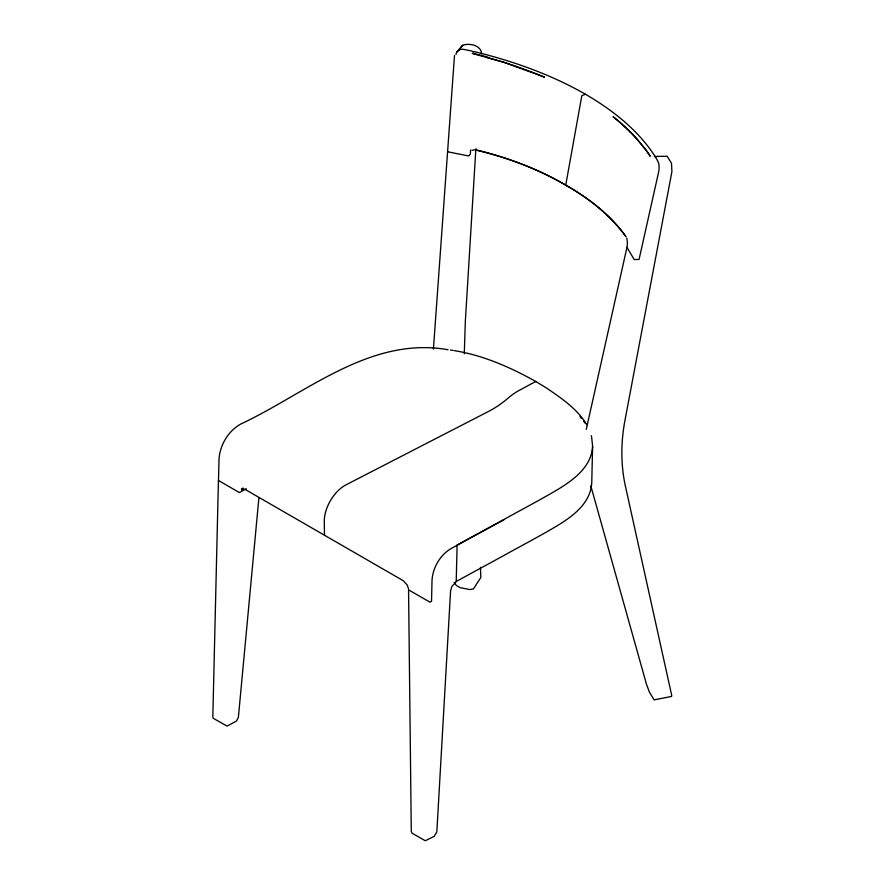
<?xml version="1.0" encoding="UTF-8"?>
<svg xmlns="http://www.w3.org/2000/svg" width="885" height="885" viewBox="0 0 885 885"><rect width="100%" height="100%" fill="white"/><g stroke="black" fill="none" stroke-linecap="round" stroke-linejoin="round"><path stroke-width="1.33" d="M464.293 353.878L465.311 321.731L475.876 148.68M218.44 480.278L212.82 716.839L213.163 718.222L227.102 726.12L236.527 720.998L238.375 717.37L258.929 497.558M457.091 545.204L456.217 581.666L451.804 586.567L450.587 590.826L436.836 831.955L434.126 836.358L425.32 840.75L412.078 833.216L411.282 831.413L408.56 590.041M591.788 438.595L592.618 446.173L591.755 482.635C590.715 503.908 571.356 517.404 554.696 527.261C537.936 537.106 520.701 546.1 503.731 555.581L456.217 581.478M241.406 491.551L239.359 492.536L218.495 480.489L219.004 459.381C219.878 445.155 228.12 431.139 240.631 424.114C306.243 393.416 370.085 335.913 448.042 349.73M433.418 349.099L454.492 55.567M470.643 149.875L470.344 154.012L468.674 155.97L447.489 151.755M592.618 446.173C591.578 467.435 572.219 480.942 555.57 490.799C538.81 500.644 521.564 509.638 504.594 519.108L457.091 545.016M565.736 185.12L581.843 95.613L585.483 94.252C612.332 109.917 637.764 129.719 654.867 156.059M586.279 429.325L626.967 247.335L627.465 242.722L626.779 238.087M241.627 490.058L243.054 488.077L241.472 488.94L244.99 489.35L403.228 580.693L407.111 584.863L408.472 588.602M457.025 51.839L462.877 45.235C469.504 42.768 481.263 45.378 481.661 53.908M457.445 51.33L462.877 45.235L461.185 47.104M408.815 589.985L429.944 602.176L431.526 601.313L432.024 580.294C432.809 567.418 440.243 554.74 451.527 548.324L504.328 519.528M241.627 491.297L246.318 488.73M472.159 150.295L474.825 149.764M324.463 535.016L324.297 520.468A29.128 16.815 -60 0 1 345.991 484.847L488.365 411.525A99.297 57.326 -60 0 0 508.598 397.719A54.284 31.34 -60 0 1 518.61 390.727L535.757 381.457L546.454 387.995C561.433 398.25 577.352 408.848 586.843 424.789M450.542 350.073L453.043 350.416M454.259 350.637C483.177 355.272 510.335 367.286 535.757 381.457L536.011 381.855M473.752 51.496C512.592 60.932 550.702 74.351 585.483 94.252M472.302 53.509L502.536 61.817L544.452 77.084M613.283 116.82C627.299 128.048 640.132 140.958 649.944 156.07M579.974 416.57L581.445 418.406M583.669 421.172L584.908 423.041M626.934 247.335L634.213 259.559L639.058 259.449L658.717 171.657A7.467 2.401 -89.1 0 0 659.059 166.28A7.522 2.566 -88.8 0 0 658.717 163.559A7.511 2.611 -88.5 0 0 658.108 161.756L655.685 157.397M454.182 582.441L456.439 585.549L460.333 587.717L469.968 589.576L473.486 588.868L480.809 577.496L480.489 567.351M590.804 485.843L646.581 684.614L649.601 692.524L654.126 699.88L671.615 696.418L671.715 695.4L625.208 485.257C620.761 464.382 620.905 442.743 624.699 421.78L671.903 171.657L671.483 163.282L667.157 156.269L654.413 156.446A7.456 2.766 -89.8 0 1 655.674 157.453M591.235 435.608L591.788 437.743M637.499 139.885A283.1 141.489 6.4 0 1 644.048 147.906M644.512 147.85A283.676 141.478 6.5 0 1 650.198 156.048M622.055 124.365A282.536 142.308 5.9 0 1 630.197 132.031M613.183 116.853A282.249 142.828 5.6 0 1 622.122 124.343M630.264 132.02A282.813 141.899 6.1 0 1 637.609 139.874M455.952 54.593A7.467 6.626 33.5 0 1 458.43 50.456A7.522 6.704 36 0 1 460.908 49.394A7.511 6.715 36.8 0 1 463.375 49.339L471.229 50.899A7.456 6.593 39.8 0 1 473.508 51.905M487.48 57.669A283.1 139.808 5.9 0 1 502.359 62.005M472.524 53.2A283.676 139.432 5.9 0 1 487.889 57.182M516.829 66.663A282.536 141.578 5.6 0 1 530.779 71.74M530.845 71.696A282.249 142.485 5.5 0 1 544.352 77.15M502.459 61.895A282.813 140.77 5.8 0 1 516.884 66.607M481.396 151.324L475.688 149.93C507.039 157.331 537.56 168.703 565.427 184.943C539.242 169.721 510.722 158.747 481.396 151.324M567.241 185.994L566.035 185.297C588.979 198.428 610.495 215.033 625.983 236.704C610.727 215.442 589.72 199.025 567.241 185.994"/></g></svg>
